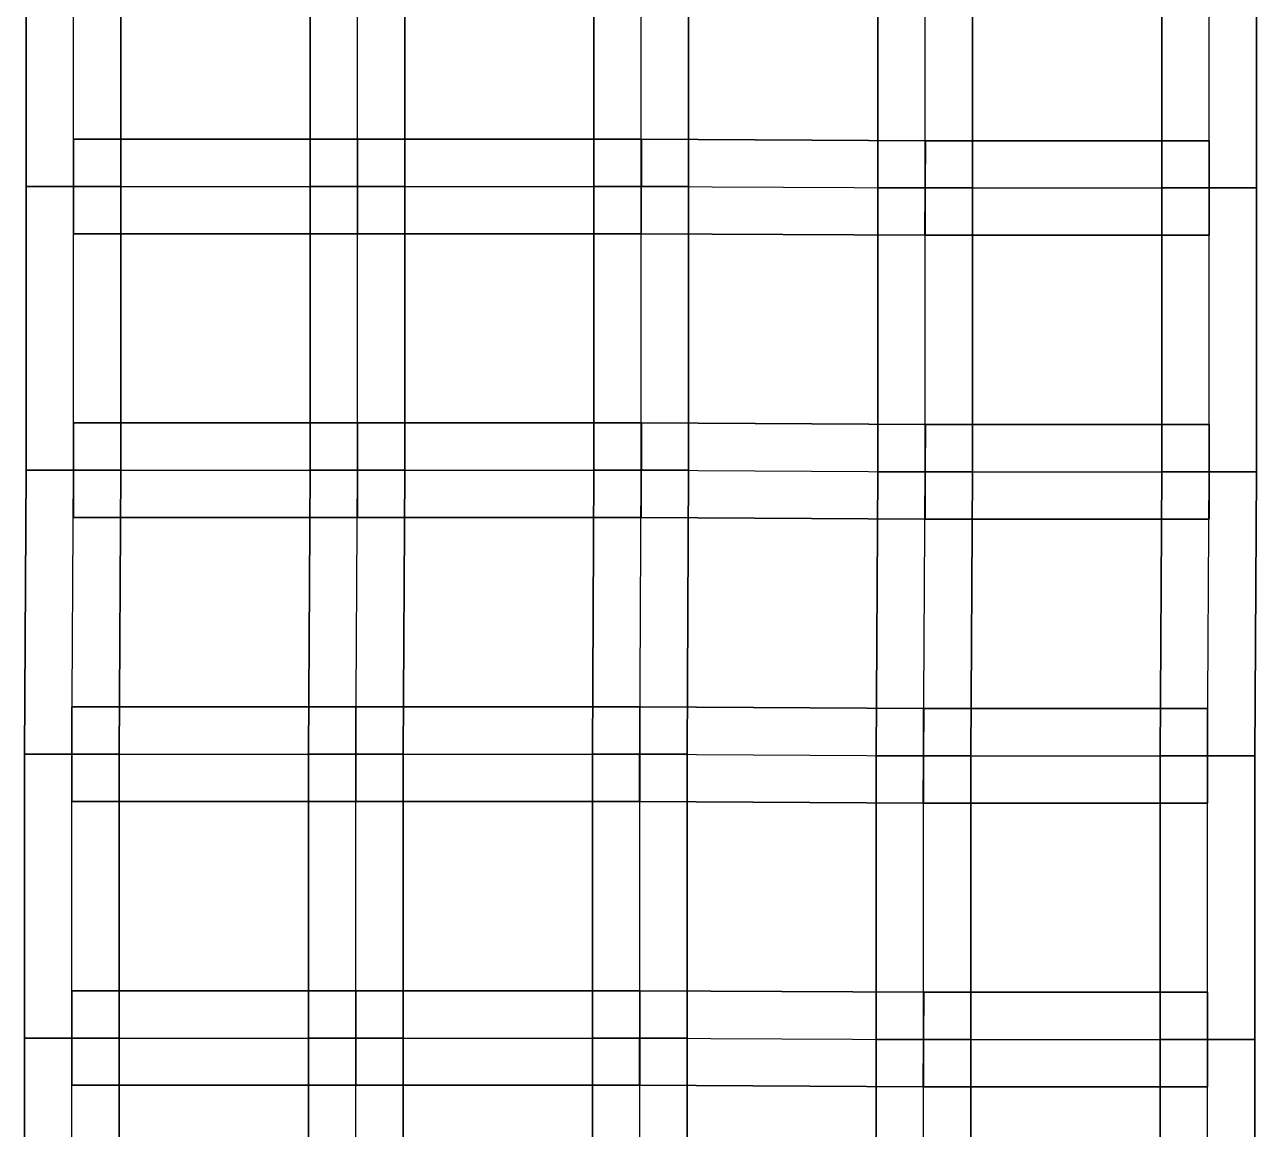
# Model space of a CAD drawing. Extents: x -300 to 609, y -118 to 2027.
# Drawn here: x -296.7 to -218.6, y 1625.4 to 1695.5 of the extents above; entities that cross this region are included whole.
import ezdxf

# ---------------------------------------------------------------- set-up
doc = ezdxf.new("R2010")
doc.units = 0

msp = doc.modelspace()

# ---------------------------------------------------------------- linework, layer by layer
at = {"layer": 'TUNNELS'}
for points in [[(-296.6, 1685.2, -1.5), (-290.6, 1685.2, -1.5), (-290.6, 1703.2, -1.5), (-296.6, 1703.2, -1.5)], [(-290.6, 1685.2, 1.5), (-296.6, 1685.2, 1.5), (-296.6, 1703.2, 1.5), (-290.6, 1703.2, 1.5)], [(-296.6, 1685.2, 1.5), (-296.6, 1685.2, -1.5), (-296.6, 1703.2, -1.5), (-296.6, 1703.2, 1.5)], [(-290.6, 1685.2, -1.5), (-290.6, 1685.2, 1.5), (-290.6, 1703.2, 1.5), (-290.6, 1703.2, -1.5)], [(-278.6, 1685.2, -1.5), (-272.6, 1685.2, -1.5), (-272.6, 1703.2, -1.5), (-278.6, 1703.2, -1.5)], [(-272.6, 1685.2, 1.5), (-278.6, 1685.2, 1.5), (-278.6, 1703.2, 1.5), (-272.6, 1703.2, 1.5)], [(-278.6, 1685.2, 1.5), (-278.6, 1685.2, -1.5), (-278.6, 1703.2, -1.5), (-278.6, 1703.2, 1.5)], [(-272.6, 1685.2, -1.5), (-272.6, 1685.2, 1.5), (-272.6, 1703.2, 1.5), (-272.6, 1703.2, -1.5)], [(-260.6, 1685.2, -1.5), (-254.6, 1685.2, -1.5), (-254.6, 1703.2, -1.5), (-260.6, 1703.2, -1.5)], [(-254.6, 1685.2, 1.5), (-260.6, 1685.2, 1.5), (-260.6, 1703.2, 1.5), (-254.6, 1703.2, 1.5)], [(-260.6, 1685.2, 1.5), (-260.6, 1685.2, -1.5), (-260.6, 1703.2, -1.5), (-260.6, 1703.2, 1.5)], [(-254.6, 1685.2, -1.5), (-254.6, 1685.2, 1.5), (-254.6, 1703.2, 1.5), (-254.6, 1703.2, -1.5)], [(-242.6, 1685.1, -1.5), (-236.6, 1685.1, -1.5), (-236.6, 1703.1, -1.5), (-242.6, 1703.1, -1.5)], [(-236.6, 1685.1, 1.5), (-242.6, 1685.1, 1.5), (-242.6, 1703.1, 1.5), (-236.6, 1703.1, 1.5)], [(-242.6, 1685.1, 1.5), (-242.6, 1685.1, -1.5), (-242.6, 1703.1, -1.5), (-242.6, 1703.1, 1.5)], [(-236.6, 1685.1, -1.5), (-236.6, 1685.1, 1.5), (-236.6, 1703.1, 1.5), (-236.6, 1703.1, -1.5)], [(-224.6, 1685.1, -1.5), (-218.6, 1685.1, -1.5), (-218.6, 1703.1, -1.5), (-224.6, 1703.1, -1.5)], [(-218.6, 1685.1, 1.5), (-224.6, 1685.1, 1.5), (-224.6, 1703.1, 1.5), (-218.6, 1703.1, 1.5)], [(-224.6, 1685.1, 1.5), (-224.6, 1685.1, -1.5), (-224.6, 1703.1, -1.5), (-224.6, 1703.1, 1.5)], [(-218.6, 1685.1, -1.5), (-218.6, 1685.1, 1.5), (-218.6, 1703.1, 1.5), (-218.6, 1703.1, -1.5)], [(-293.6, 1688.2, -1.5), (-293.6, 1682.2, -1.5), (-275.6, 1682.2, -1.5), (-275.6, 1688.2, -1.5)], [(-293.6, 1682.2, 1.5), (-293.6, 1688.2, 1.5), (-275.6, 1688.2, 1.5), (-275.6, 1682.2, 1.5)], [(-293.6, 1688.2, 1.5), (-293.6, 1688.2, -1.5), (-275.6, 1688.2, -1.5), (-275.6, 1688.2, 1.5)], [(-293.6, 1688.2, -1.5), (-293.6, 1682.2, -1.5), (-293.6, 1682.2, 1.5), (-293.6, 1688.2, 1.5)], [(-275.6, 1688.2, -1.5), (-275.6, 1688.2, 1.5), (-275.6, 1682.2, 1.5), (-275.6, 1682.2, -1.5)], [(-275.6, 1688.2, -1.5), (-275.6, 1682.2, -1.5), (-257.6, 1682.2, -1.5), (-257.6, 1688.2, -1.5)], [(-275.6, 1682.2, 1.5), (-275.6, 1688.2, 1.5), (-257.6, 1688.2, 1.5), (-257.6, 1682.2, 1.5)], [(-275.6, 1688.2, 1.5), (-275.6, 1688.2, -1.5), (-257.6, 1688.2, -1.5), (-257.6, 1688.2, 1.5)], [(-275.6, 1688.2, -1.5), (-275.6, 1682.2, -1.5), (-275.6, 1682.2, 1.5), (-275.6, 1688.2, 1.5)], [(-257.5833, 1688.2, -1.5), (-257.6167, 1682.2, -1.5), (-239.6167, 1682.1, -1.5), (-239.5833, 1688.1, -1.5)], [(-257.6167, 1682.2, 1.5), (-257.5833, 1688.2, 1.5), (-239.5833, 1688.1, 1.5), (-239.6167, 1682.1, 1.5)], [(-257.5833, 1688.2, -1.5), (-257.6167, 1682.2, -1.5), (-257.6167, 1682.2, 1.5), (-257.5833, 1688.2, 1.5)], [(-257.6, 1688.2, -1.5), (-257.6, 1688.2, 1.5), (-257.6, 1682.2, 1.5), (-257.6, 1682.2, -1.5)], [(-257.5833, 1688.2, 1.5), (-257.5833, 1688.2, -1.5), (-239.5833, 1688.1, -1.5), (-239.5833, 1688.1, 1.5)], [(-239.5833, 1688.1, -1.5), (-239.5833, 1688.1, 1.5), (-239.6167, 1682.1, 1.5), (-239.6167, 1682.1, -1.5)], [(-239.6, 1688.1, -1.5), (-239.6, 1682.1, -1.5), (-221.6, 1682.1, -1.5), (-221.6, 1688.1, -1.5)], [(-239.6, 1682.1, 1.5), (-239.6, 1688.1, 1.5), (-221.6, 1688.1, 1.5), (-221.6, 1682.1, 1.5)], [(-239.6, 1688.1, 1.5), (-239.6, 1688.1, -1.5), (-221.6, 1688.1, -1.5), (-221.6, 1688.1, 1.5)], [(-239.6, 1688.1, -1.5), (-239.6, 1682.1, -1.5), (-239.6, 1682.1, 1.5), (-239.6, 1688.1, 1.5)], [(-221.6, 1688.1, -1.5), (-221.6, 1688.1, 1.5), (-221.6, 1682.1, 1.5), (-221.6, 1682.1, -1.5)], [(-296.6, 1667.2, -1.5), (-290.6, 1667.2, -1.5), (-290.6, 1685.2, -1.5), (-296.6, 1685.2, -1.5)], [(-290.6, 1667.2, 1.5), (-296.6, 1667.2, 1.5), (-296.6, 1685.2, 1.5), (-290.6, 1685.2, 1.5)], [(-296.6, 1667.2, 1.5), (-296.6, 1667.2, -1.5), (-296.6, 1685.2, -1.5), (-296.6, 1685.2, 1.5)], [(-296.6, 1685.2, -1.5), (-296.6, 1685.2, 1.5), (-290.6, 1685.2, 1.5), (-290.6, 1685.2, -1.5)], [(-296.6, 1685.2, -1.5), (-290.6, 1685.2, -1.5), (-290.6, 1685.2, 1.5), (-296.6, 1685.2, 1.5)], [(-290.6, 1667.2, -1.5), (-290.6, 1667.2, 1.5), (-290.6, 1685.2, 1.5), (-290.6, 1685.2, -1.5)], [(-278.6, 1667.2, -1.5), (-272.6, 1667.2, -1.5), (-272.6, 1685.2, -1.5), (-278.6, 1685.2, -1.5)], [(-272.6, 1667.2, 1.5), (-278.6, 1667.2, 1.5), (-278.6, 1685.2, 1.5), (-272.6, 1685.2, 1.5)], [(-278.6, 1667.2, 1.5), (-278.6, 1667.2, -1.5), (-278.6, 1685.2, -1.5), (-278.6, 1685.2, 1.5)], [(-278.6, 1685.2, -1.5), (-278.6, 1685.2, 1.5), (-272.6, 1685.2, 1.5), (-272.6, 1685.2, -1.5)], [(-278.6, 1685.2, -1.5), (-272.6, 1685.2, -1.5), (-272.6, 1685.2, 1.5), (-278.6, 1685.2, 1.5)], [(-272.6, 1667.2, -1.5), (-272.6, 1667.2, 1.5), (-272.6, 1685.2, 1.5), (-272.6, 1685.2, -1.5)], [(-260.6, 1667.2, -1.5), (-254.6, 1667.2, -1.5), (-254.6, 1685.2, -1.5), (-260.6, 1685.2, -1.5)], [(-254.6, 1667.2, 1.5), (-260.6, 1667.2, 1.5), (-260.6, 1685.2, 1.5), (-254.6, 1685.2, 1.5)], [(-260.6, 1667.2, 1.5), (-260.6, 1667.2, -1.5), (-260.6, 1685.2, -1.5), (-260.6, 1685.2, 1.5)], [(-260.6, 1685.2, -1.5), (-260.6, 1685.2, 1.5), (-254.6, 1685.2, 1.5), (-254.6, 1685.2, -1.5)], [(-260.6, 1685.2, -1.5), (-254.6, 1685.2, -1.5), (-254.6, 1685.2, 1.5), (-260.6, 1685.2, 1.5)], [(-254.6, 1667.2, -1.5), (-254.6, 1667.2, 1.5), (-254.6, 1685.2, 1.5), (-254.6, 1685.2, -1.5)], [(-242.6, 1667.1, -1.5), (-236.6, 1667.1, -1.5), (-236.6, 1685.1, -1.5), (-242.6, 1685.1, -1.5)], [(-236.6, 1667.1, 1.5), (-242.6, 1667.1, 1.5), (-242.6, 1685.1, 1.5), (-236.6, 1685.1, 1.5)], [(-242.6, 1667.1, 1.5), (-242.6, 1667.1, -1.5), (-242.6, 1685.1, -1.5), (-242.6, 1685.1, 1.5)], [(-242.6, 1685.1, -1.5), (-242.6, 1685.1, 1.5), (-236.6, 1685.1, 1.5), (-236.6, 1685.1, -1.5)], [(-242.6, 1685.1, -1.5), (-236.6, 1685.1, -1.5), (-236.6, 1685.1, 1.5), (-242.6, 1685.1, 1.5)], [(-236.6, 1667.1, -1.5), (-236.6, 1667.1, 1.5), (-236.6, 1685.1, 1.5), (-236.6, 1685.1, -1.5)], [(-224.6, 1667.1, -1.5), (-218.6, 1667.1, -1.5), (-218.6, 1685.1, -1.5), (-224.6, 1685.1, -1.5)], [(-218.6, 1667.1, 1.5), (-224.6, 1667.1, 1.5), (-224.6, 1685.1, 1.5), (-218.6, 1685.1, 1.5)], [(-224.6, 1667.1, 1.5), (-224.6, 1667.1, -1.5), (-224.6, 1685.1, -1.5), (-224.6, 1685.1, 1.5)], [(-224.6, 1685.1, -1.5), (-224.6, 1685.1, 1.5), (-218.6, 1685.1, 1.5), (-218.6, 1685.1, -1.5)], [(-224.6, 1685.1, -1.5), (-218.6, 1685.1, -1.5), (-218.6, 1685.1, 1.5), (-224.6, 1685.1, 1.5)], [(-218.6, 1667.1, -1.5), (-218.6, 1667.1, 1.5), (-218.6, 1685.1, 1.5), (-218.6, 1685.1, -1.5)], [(-293.6, 1682.2, -1.5), (-293.6, 1682.2, 1.5), (-275.6, 1682.2, 1.5), (-275.6, 1682.2, -1.5)], [(-275.6, 1682.2, -1.5), (-275.6, 1682.2, 1.5), (-257.6, 1682.2, 1.5), (-257.6, 1682.2, -1.5)], [(-257.6167, 1682.2, -1.5), (-257.6167, 1682.2, 1.5), (-239.6167, 1682.1, 1.5), (-239.6167, 1682.1, -1.5)], [(-239.6, 1682.1, -1.5), (-239.6, 1682.1, 1.5), (-221.6, 1682.1, 1.5), (-221.6, 1682.1, -1.5)], [(-293.6, 1670.2, -1.5), (-293.6, 1664.2, -1.5), (-275.6, 1664.2, -1.5), (-275.6, 1670.2, -1.5)], [(-293.6, 1664.2, 1.5), (-293.6, 1670.2, 1.5), (-275.6, 1670.2, 1.5), (-275.6, 1664.2, 1.5)], [(-293.6, 1670.2, 1.5), (-293.6, 1670.2, -1.5), (-275.6, 1670.2, -1.5), (-275.6, 1670.2, 1.5)], [(-293.6, 1670.2, -1.5), (-293.6, 1664.2, -1.5), (-293.6, 1664.2, 1.5), (-293.6, 1670.2, 1.5)], [(-275.6, 1670.2, -1.5), (-275.6, 1670.2, 1.5), (-275.6, 1664.2, 1.5), (-275.6, 1664.2, -1.5)], [(-275.6, 1670.2, -1.5), (-275.6, 1664.2, -1.5), (-257.6, 1664.2, -1.5), (-257.6, 1670.2, -1.5)], [(-275.6, 1664.2, 1.5), (-275.6, 1670.2, 1.5), (-257.6, 1670.2, 1.5), (-257.6, 1664.2, 1.5)], [(-275.6, 1670.2, 1.5), (-275.6, 1670.2, -1.5), (-257.6, 1670.2, -1.5), (-257.6, 1670.2, 1.5)], [(-275.6, 1670.2, -1.5), (-275.6, 1664.2, -1.5), (-275.6, 1664.2, 1.5), (-275.6, 1670.2, 1.5)], [(-257.5833, 1670.2, -1.5), (-257.6167, 1664.2, -1.5), (-239.6167, 1664.1, -1.5), (-239.5833, 1670.1, -1.5)], [(-257.6167, 1664.2, 1.5), (-257.5833, 1670.2, 1.5), (-239.5833, 1670.1, 1.5), (-239.6167, 1664.1, 1.5)], [(-257.5833, 1670.2, -1.5), (-257.6167, 1664.2, -1.5), (-257.6167, 1664.2, 1.5), (-257.5833, 1670.2, 1.5)], [(-257.6, 1670.2, -1.5), (-257.6, 1670.2, 1.5), (-257.6, 1664.2, 1.5), (-257.6, 1664.2, -1.5)], [(-257.5833, 1670.2, 1.5), (-257.5833, 1670.2, -1.5), (-239.5833, 1670.1, -1.5), (-239.5833, 1670.1, 1.5)], [(-239.5833, 1670.1, -1.5), (-239.5833, 1670.1, 1.5), (-239.6167, 1664.1, 1.5), (-239.6167, 1664.1, -1.5)], [(-239.6, 1670.1, -1.5), (-239.6, 1664.1, -1.5), (-221.6, 1664.1, -1.5), (-221.6, 1670.1, -1.5)], [(-239.6, 1664.1, 1.5), (-239.6, 1670.1, 1.5), (-221.6, 1670.1, 1.5), (-221.6, 1664.1, 1.5)], [(-239.6, 1670.1, 1.5), (-239.6, 1670.1, -1.5), (-221.6, 1670.1, -1.5), (-221.6, 1670.1, 1.5)], [(-239.6, 1670.1, -1.5), (-239.6, 1664.1, -1.5), (-239.6, 1664.1, 1.5), (-239.6, 1670.1, 1.5)], [(-221.6, 1670.1, -1.5), (-221.6, 1670.1, 1.5), (-221.6, 1664.1, 1.5), (-221.6, 1664.1, -1.5)], [(-296.7, 1649.2167, -1.5), (-290.7, 1649.1833, -1.5), (-290.6, 1667.1833, -1.5), (-296.6, 1667.2167, -1.5)], [(-290.7, 1649.1833, 1.5), (-296.7, 1649.2167, 1.5), (-296.6, 1667.2167, 1.5), (-290.6, 1667.1833, 1.5)], [(-296.7, 1649.2167, 1.5), (-296.7, 1649.2167, -1.5), (-296.6, 1667.2167, -1.5), (-296.6, 1667.2167, 1.5)], [(-296.6, 1667.2167, -1.5), (-296.6, 1667.2167, 1.5), (-290.6, 1667.1833, 1.5), (-290.6, 1667.1833, -1.5)], [(-296.6, 1667.2, -1.5), (-290.6, 1667.2, -1.5), (-290.6, 1667.2, 1.5), (-296.6, 1667.2, 1.5)], [(-290.7, 1649.1833, -1.5), (-290.7, 1649.1833, 1.5), (-290.6, 1667.1833, 1.5), (-290.6, 1667.1833, -1.5)], [(-278.7, 1649.2167, -1.5), (-272.7, 1649.1833, -1.5), (-272.6, 1667.1833, -1.5), (-278.6, 1667.2167, -1.5)], [(-272.7, 1649.1833, 1.5), (-278.7, 1649.2167, 1.5), (-278.6, 1667.2167, 1.5), (-272.6, 1667.1833, 1.5)], [(-278.7, 1649.2167, 1.5), (-278.7, 1649.2167, -1.5), (-278.6, 1667.2167, -1.5), (-278.6, 1667.2167, 1.5)], [(-278.6, 1667.2167, -1.5), (-278.6, 1667.2167, 1.5), (-272.6, 1667.1833, 1.5), (-272.6, 1667.1833, -1.5)], [(-278.6, 1667.2, -1.5), (-272.6, 1667.2, -1.5), (-272.6, 1667.2, 1.5), (-278.6, 1667.2, 1.5)], [(-272.7, 1649.1833, -1.5), (-272.7, 1649.1833, 1.5), (-272.6, 1667.1833, 1.5), (-272.6, 1667.1833, -1.5)], [(-260.7, 1649.2167, -1.5), (-254.7, 1649.1833, -1.5), (-254.6, 1667.1833, -1.5), (-260.6, 1667.2167, -1.5)], [(-254.7, 1649.1833, 1.5), (-260.7, 1649.2167, 1.5), (-260.6, 1667.2167, 1.5), (-254.6, 1667.1833, 1.5)], [(-260.7, 1649.2167, 1.5), (-260.7, 1649.2167, -1.5), (-260.6, 1667.2167, -1.5), (-260.6, 1667.2167, 1.5)], [(-260.6, 1667.2167, -1.5), (-260.6, 1667.2167, 1.5), (-254.6, 1667.1833, 1.5), (-254.6, 1667.1833, -1.5)], [(-260.6, 1667.2, -1.5), (-254.6, 1667.2, -1.5), (-254.6, 1667.2, 1.5), (-260.6, 1667.2, 1.5)], [(-254.7, 1649.1833, -1.5), (-254.7, 1649.1833, 1.5), (-254.6, 1667.1833, 1.5), (-254.6, 1667.1833, -1.5)], [(-242.7, 1649.1167, -1.5), (-236.7, 1649.0833, -1.5), (-236.6, 1667.0833, -1.5), (-242.6, 1667.1167, -1.5)], [(-236.7, 1649.0833, 1.5), (-242.7, 1649.1167, 1.5), (-242.6, 1667.1167, 1.5), (-236.6, 1667.0833, 1.5)], [(-242.7, 1649.1167, 1.5), (-242.7, 1649.1167, -1.5), (-242.6, 1667.1167, -1.5), (-242.6, 1667.1167, 1.5)], [(-242.6, 1667.1167, -1.5), (-242.6, 1667.1167, 1.5), (-236.6, 1667.0833, 1.5), (-236.6, 1667.0833, -1.5)], [(-242.6, 1667.1, -1.5), (-236.6, 1667.1, -1.5), (-236.6, 1667.1, 1.5), (-242.6, 1667.1, 1.5)], [(-236.7, 1649.0833, -1.5), (-236.7, 1649.0833, 1.5), (-236.6, 1667.0833, 1.5), (-236.6, 1667.0833, -1.5)], [(-224.7, 1649.1167, -1.5), (-218.7, 1649.0833, -1.5), (-218.6, 1667.0833, -1.5), (-224.6, 1667.1167, -1.5)], [(-218.7, 1649.0833, 1.5), (-224.7, 1649.1167, 1.5), (-224.6, 1667.1167, 1.5), (-218.6, 1667.0833, 1.5)], [(-224.7, 1649.1167, 1.5), (-224.7, 1649.1167, -1.5), (-224.6, 1667.1167, -1.5), (-224.6, 1667.1167, 1.5)], [(-224.6, 1667.1167, -1.5), (-224.6, 1667.1167, 1.5), (-218.6, 1667.0833, 1.5), (-218.6, 1667.0833, -1.5)], [(-224.6, 1667.1, -1.5), (-218.6, 1667.1, -1.5), (-218.6, 1667.1, 1.5), (-224.6, 1667.1, 1.5)], [(-218.7, 1649.0833, -1.5), (-218.7, 1649.0833, 1.5), (-218.6, 1667.0833, 1.5), (-218.6, 1667.0833, -1.5)], [(-293.6, 1664.2, -1.5), (-293.6, 1664.2, 1.5), (-275.6, 1664.2, 1.5), (-275.6, 1664.2, -1.5)], [(-275.6, 1664.2, -1.5), (-275.6, 1664.2, 1.5), (-257.6, 1664.2, 1.5), (-257.6, 1664.2, -1.5)], [(-257.6167, 1664.2, -1.5), (-257.6167, 1664.2, 1.5), (-239.6167, 1664.1, 1.5), (-239.6167, 1664.1, -1.5)], [(-239.6, 1664.1, -1.5), (-239.6, 1664.1, 1.5), (-221.6, 1664.1, 1.5), (-221.6, 1664.1, -1.5)], [(-293.7, 1652.2, -1.5), (-293.7, 1646.2, -1.5), (-275.7, 1646.2, -1.5), (-275.7, 1652.2, -1.5)], [(-293.7, 1646.2, 1.5), (-293.7, 1652.2, 1.5), (-275.7, 1652.2, 1.5), (-275.7, 1646.2, 1.5)], [(-293.7, 1652.2, 1.5), (-293.7, 1652.2, -1.5), (-275.7, 1652.2, -1.5), (-275.7, 1652.2, 1.5)], [(-293.7, 1652.2, -1.5), (-293.7, 1646.2, -1.5), (-293.7, 1646.2, 1.5), (-293.7, 1652.2, 1.5)], [(-275.7, 1652.2, -1.5), (-275.7, 1652.2, 1.5), (-275.7, 1646.2, 1.5), (-275.7, 1646.2, -1.5)], [(-275.7, 1652.2, -1.5), (-275.7, 1646.2, -1.5), (-257.7, 1646.2, -1.5), (-257.7, 1652.2, -1.5)], [(-275.7, 1646.2, 1.5), (-275.7, 1652.2, 1.5), (-257.7, 1652.2, 1.5), (-257.7, 1646.2, 1.5)], [(-275.7, 1652.2, 1.5), (-275.7, 1652.2, -1.5), (-257.7, 1652.2, -1.5), (-257.7, 1652.2, 1.5)], [(-275.7, 1652.2, -1.5), (-275.7, 1646.2, -1.5), (-275.7, 1646.2, 1.5), (-275.7, 1652.2, 1.5)], [(-257.6833, 1652.2, -1.5), (-257.7167, 1646.2, -1.5), (-239.7167, 1646.1, -1.5), (-239.6833, 1652.1, -1.5)], [(-257.7167, 1646.2, 1.5), (-257.6833, 1652.2, 1.5), (-239.6833, 1652.1, 1.5), (-239.7167, 1646.1, 1.5)], [(-257.6833, 1652.2, -1.5), (-257.7167, 1646.2, -1.5), (-257.7167, 1646.2, 1.5), (-257.6833, 1652.2, 1.5)], [(-257.7, 1652.2, -1.5), (-257.7, 1652.2, 1.5), (-257.7, 1646.2, 1.5), (-257.7, 1646.2, -1.5)], [(-257.6833, 1652.2, 1.5), (-257.6833, 1652.2, -1.5), (-239.6833, 1652.1, -1.5), (-239.6833, 1652.1, 1.5)], [(-239.6833, 1652.1, -1.5), (-239.6833, 1652.1, 1.5), (-239.7167, 1646.1, 1.5), (-239.7167, 1646.1, -1.5)], [(-239.7, 1652.1, -1.5), (-239.7, 1646.1, -1.5), (-221.7, 1646.1, -1.5), (-221.7, 1652.1, -1.5)], [(-239.7, 1646.1, 1.5), (-239.7, 1652.1, 1.5), (-221.7, 1652.1, 1.5), (-221.7, 1646.1, 1.5)], [(-239.7, 1652.1, 1.5), (-239.7, 1652.1, -1.5), (-221.7, 1652.1, -1.5), (-221.7, 1652.1, 1.5)], [(-239.7, 1652.1, -1.5), (-239.7, 1646.1, -1.5), (-239.7, 1646.1, 1.5), (-239.7, 1652.1, 1.5)], [(-221.7, 1652.1, -1.5), (-221.7, 1652.1, 1.5), (-221.7, 1646.1, 1.5), (-221.7, 1646.1, -1.5)], [(-296.7, 1649.2167, -1.5), (-290.7, 1649.1833, -1.5), (-290.7, 1649.1833, 1.5), (-296.7, 1649.2167, 1.5)], [(-296.7, 1631.2, -1.5), (-290.7, 1631.2, -1.5), (-290.7, 1649.2, -1.5), (-296.7, 1649.2, -1.5)], [(-290.7, 1631.2, 1.5), (-296.7, 1631.2, 1.5), (-296.7, 1649.2, 1.5), (-290.7, 1649.2, 1.5)], [(-296.7, 1631.2, 1.5), (-296.7, 1631.2, -1.5), (-296.7, 1649.2, -1.5), (-296.7, 1649.2, 1.5)], [(-296.7, 1649.2, -1.5), (-296.7, 1649.2, 1.5), (-290.7, 1649.2, 1.5), (-290.7, 1649.2, -1.5)], [(-290.7, 1631.2, -1.5), (-290.7, 1631.2, 1.5), (-290.7, 1649.2, 1.5), (-290.7, 1649.2, -1.5)], [(-278.7, 1649.2167, -1.5), (-272.7, 1649.1833, -1.5), (-272.7, 1649.1833, 1.5), (-278.7, 1649.2167, 1.5)], [(-278.7, 1631.2, -1.5), (-272.7, 1631.2, -1.5), (-272.7, 1649.2, -1.5), (-278.7, 1649.2, -1.5)], [(-272.7, 1631.2, 1.5), (-278.7, 1631.2, 1.5), (-278.7, 1649.2, 1.5), (-272.7, 1649.2, 1.5)], [(-278.7, 1631.2, 1.5), (-278.7, 1631.2, -1.5), (-278.7, 1649.2, -1.5), (-278.7, 1649.2, 1.5)], [(-278.7, 1649.2, -1.5), (-278.7, 1649.2, 1.5), (-272.7, 1649.2, 1.5), (-272.7, 1649.2, -1.5)], [(-272.7, 1631.2, -1.5), (-272.7, 1631.2, 1.5), (-272.7, 1649.2, 1.5), (-272.7, 1649.2, -1.5)], [(-260.7, 1649.2167, -1.5), (-254.7, 1649.1833, -1.5), (-254.7, 1649.1833, 1.5), (-260.7, 1649.2167, 1.5)], [(-260.7, 1631.2, -1.5), (-254.7, 1631.2, -1.5), (-254.7, 1649.2, -1.5), (-260.7, 1649.2, -1.5)], [(-254.7, 1631.2, 1.5), (-260.7, 1631.2, 1.5), (-260.7, 1649.2, 1.5), (-254.7, 1649.2, 1.5)], [(-260.7, 1631.2, 1.5), (-260.7, 1631.2, -1.5), (-260.7, 1649.2, -1.5), (-260.7, 1649.2, 1.5)], [(-260.7, 1649.2, -1.5), (-260.7, 1649.2, 1.5), (-254.7, 1649.2, 1.5), (-254.7, 1649.2, -1.5)], [(-254.7, 1631.2, -1.5), (-254.7, 1631.2, 1.5), (-254.7, 1649.2, 1.5), (-254.7, 1649.2, -1.5)], [(-242.7, 1649.1167, -1.5), (-236.7, 1649.0833, -1.5), (-236.7, 1649.0833, 1.5), (-242.7, 1649.1167, 1.5)], [(-242.7, 1631.1, -1.5), (-236.7, 1631.1, -1.5), (-236.7, 1649.1, -1.5), (-242.7, 1649.1, -1.5)], [(-236.7, 1631.1, 1.5), (-242.7, 1631.1, 1.5), (-242.7, 1649.1, 1.5), (-236.7, 1649.1, 1.5)], [(-242.7, 1631.1, 1.5), (-242.7, 1631.1, -1.5), (-242.7, 1649.1, -1.5), (-242.7, 1649.1, 1.5)], [(-242.7, 1649.1, -1.5), (-242.7, 1649.1, 1.5), (-236.7, 1649.1, 1.5), (-236.7, 1649.1, -1.5)], [(-236.7, 1631.1, -1.5), (-236.7, 1631.1, 1.5), (-236.7, 1649.1, 1.5), (-236.7, 1649.1, -1.5)], [(-224.7, 1649.1167, -1.5), (-218.7, 1649.0833, -1.5), (-218.7, 1649.0833, 1.5), (-224.7, 1649.1167, 1.5)], [(-224.7, 1631.1, -1.5), (-218.7, 1631.1, -1.5), (-218.7, 1649.1, -1.5), (-224.7, 1649.1, -1.5)], [(-218.7, 1631.1, 1.5), (-224.7, 1631.1, 1.5), (-224.7, 1649.1, 1.5), (-218.7, 1649.1, 1.5)], [(-224.7, 1631.1, 1.5), (-224.7, 1631.1, -1.5), (-224.7, 1649.1, -1.5), (-224.7, 1649.1, 1.5)], [(-224.7, 1649.1, -1.5), (-224.7, 1649.1, 1.5), (-218.7, 1649.1, 1.5), (-218.7, 1649.1, -1.5)], [(-218.7, 1631.1, -1.5), (-218.7, 1631.1, 1.5), (-218.7, 1649.1, 1.5), (-218.7, 1649.1, -1.5)], [(-293.7, 1646.2, -1.5), (-293.7, 1646.2, 1.5), (-275.7, 1646.2, 1.5), (-275.7, 1646.2, -1.5)], [(-275.7, 1646.2, -1.5), (-275.7, 1646.2, 1.5), (-257.7, 1646.2, 1.5), (-257.7, 1646.2, -1.5)], [(-257.7167, 1646.2, -1.5), (-257.7167, 1646.2, 1.5), (-239.7167, 1646.1, 1.5), (-239.7167, 1646.1, -1.5)], [(-239.7, 1646.1, -1.5), (-239.7, 1646.1, 1.5), (-221.7, 1646.1, 1.5), (-221.7, 1646.1, -1.5)], [(-293.7, 1634.2, -1.5), (-293.7, 1628.2, -1.5), (-275.7, 1628.2, -1.5), (-275.7, 1634.2, -1.5)], [(-293.7, 1628.2, 1.5), (-293.7, 1634.2, 1.5), (-275.7, 1634.2, 1.5), (-275.7, 1628.2, 1.5)], [(-293.7, 1634.2, 1.5), (-293.7, 1634.2, -1.5), (-275.7, 1634.2, -1.5), (-275.7, 1634.2, 1.5)], [(-293.7, 1634.2, -1.5), (-293.7, 1628.2, -1.5), (-293.7, 1628.2, 1.5), (-293.7, 1634.2, 1.5)], [(-275.7, 1634.2, -1.5), (-275.7, 1634.2, 1.5), (-275.7, 1628.2, 1.5), (-275.7, 1628.2, -1.5)], [(-275.7, 1634.2, -1.5), (-275.7, 1628.2, -1.5), (-257.7, 1628.2, -1.5), (-257.7, 1634.2, -1.5)], [(-275.7, 1628.2, 1.5), (-275.7, 1634.2, 1.5), (-257.7, 1634.2, 1.5), (-257.7, 1628.2, 1.5)], [(-275.7, 1634.2, 1.5), (-275.7, 1634.2, -1.5), (-257.7, 1634.2, -1.5), (-257.7, 1634.2, 1.5)], [(-275.7, 1634.2, -1.5), (-275.7, 1628.2, -1.5), (-275.7, 1628.2, 1.5), (-275.7, 1634.2, 1.5)], [(-257.6833, 1634.2, -1.5), (-257.7167, 1628.2, -1.5), (-239.7167, 1628.1, -1.5), (-239.6833, 1634.1, -1.5)], [(-257.7167, 1628.2, 1.5), (-257.6833, 1634.2, 1.5), (-239.6833, 1634.1, 1.5), (-239.7167, 1628.1, 1.5)], [(-257.6833, 1634.2, -1.5), (-257.7167, 1628.2, -1.5), (-257.7167, 1628.2, 1.5), (-257.6833, 1634.2, 1.5)], [(-257.7, 1634.2, -1.5), (-257.7, 1634.2, 1.5), (-257.7, 1628.2, 1.5), (-257.7, 1628.2, -1.5)], [(-257.6833, 1634.2, 1.5), (-257.6833, 1634.2, -1.5), (-239.6833, 1634.1, -1.5), (-239.6833, 1634.1, 1.5)], [(-239.6833, 1634.1, -1.5), (-239.6833, 1634.1, 1.5), (-239.7167, 1628.1, 1.5), (-239.7167, 1628.1, -1.5)], [(-239.7, 1634.1, -1.5), (-239.7, 1628.1, -1.5), (-221.7, 1628.1, -1.5), (-221.7, 1634.1, -1.5)], [(-239.7, 1628.1, 1.5), (-239.7, 1634.1, 1.5), (-221.7, 1634.1, 1.5), (-221.7, 1628.1, 1.5)], [(-239.7, 1634.1, 1.5), (-239.7, 1634.1, -1.5), (-221.7, 1634.1, -1.5), (-221.7, 1634.1, 1.5)], [(-239.7, 1634.1, -1.5), (-239.7, 1628.1, -1.5), (-239.7, 1628.1, 1.5), (-239.7, 1634.1, 1.5)], [(-221.7, 1634.1, -1.5), (-221.7, 1634.1, 1.5), (-221.7, 1628.1, 1.5), (-221.7, 1628.1, -1.5)], [(-296.7, 1613.2, -1.5), (-290.7, 1613.2, -1.5), (-290.7, 1631.2, -1.5), (-296.7, 1631.2, -1.5)], [(-290.7, 1613.2, 1.5), (-296.7, 1613.2, 1.5), (-296.7, 1631.2, 1.5), (-290.7, 1631.2, 1.5)], [(-296.7, 1613.2, 1.5), (-296.7, 1613.2, -1.5), (-296.7, 1631.2, -1.5), (-296.7, 1631.2, 1.5)], [(-296.7, 1631.2, -1.5), (-296.7, 1631.2, 1.5), (-290.7, 1631.2, 1.5), (-290.7, 1631.2, -1.5)], [(-296.7, 1631.2, -1.5), (-290.7, 1631.2, -1.5), (-290.7, 1631.2, 1.5), (-296.7, 1631.2, 1.5)], [(-290.7, 1613.2, -1.5), (-290.7, 1613.2, 1.5), (-290.7, 1631.2, 1.5), (-290.7, 1631.2, -1.5)], [(-278.7, 1613.2, -1.5), (-272.7, 1613.2, -1.5), (-272.7, 1631.2, -1.5), (-278.7, 1631.2, -1.5)], [(-272.7, 1613.2, 1.5), (-278.7, 1613.2, 1.5), (-278.7, 1631.2, 1.5), (-272.7, 1631.2, 1.5)], [(-278.7, 1613.2, 1.5), (-278.7, 1613.2, -1.5), (-278.7, 1631.2, -1.5), (-278.7, 1631.2, 1.5)], [(-278.7, 1631.2, -1.5), (-278.7, 1631.2, 1.5), (-272.7, 1631.2, 1.5), (-272.7, 1631.2, -1.5)], [(-278.7, 1631.2, -1.5), (-272.7, 1631.2, -1.5), (-272.7, 1631.2, 1.5), (-278.7, 1631.2, 1.5)], [(-272.7, 1613.2, -1.5), (-272.7, 1613.2, 1.5), (-272.7, 1631.2, 1.5), (-272.7, 1631.2, -1.5)], [(-260.7, 1613.2, -1.5), (-254.7, 1613.2, -1.5), (-254.7, 1631.2, -1.5), (-260.7, 1631.2, -1.5)], [(-254.7, 1613.2, 1.5), (-260.7, 1613.2, 1.5), (-260.7, 1631.2, 1.5), (-254.7, 1631.2, 1.5)], [(-260.7, 1613.2, 1.5), (-260.7, 1613.2, -1.5), (-260.7, 1631.2, -1.5), (-260.7, 1631.2, 1.5)], [(-260.7, 1631.2, -1.5), (-260.7, 1631.2, 1.5), (-254.7, 1631.2, 1.5), (-254.7, 1631.2, -1.5)], [(-260.7, 1631.2, -1.5), (-254.7, 1631.2, -1.5), (-254.7, 1631.2, 1.5), (-260.7, 1631.2, 1.5)], [(-254.7, 1613.2, -1.5), (-254.7, 1613.2, 1.5), (-254.7, 1631.2, 1.5), (-254.7, 1631.2, -1.5)], [(-242.7, 1613.1, -1.5), (-236.7, 1613.1, -1.5), (-236.7, 1631.1, -1.5), (-242.7, 1631.1, -1.5)], [(-236.7, 1613.1, 1.5), (-242.7, 1613.1, 1.5), (-242.7, 1631.1, 1.5), (-236.7, 1631.1, 1.5)], [(-242.7, 1613.1, 1.5), (-242.7, 1613.1, -1.5), (-242.7, 1631.1, -1.5), (-242.7, 1631.1, 1.5)], [(-242.7, 1631.1, -1.5), (-242.7, 1631.1, 1.5), (-236.7, 1631.1, 1.5), (-236.7, 1631.1, -1.5)], [(-242.7, 1631.1, -1.5), (-236.7, 1631.1, -1.5), (-236.7, 1631.1, 1.5), (-242.7, 1631.1, 1.5)], [(-236.7, 1613.1, -1.5), (-236.7, 1613.1, 1.5), (-236.7, 1631.1, 1.5), (-236.7, 1631.1, -1.5)], [(-224.7, 1613.1, -1.5), (-218.7, 1613.1, -1.5), (-218.7, 1631.1, -1.5), (-224.7, 1631.1, -1.5)], [(-218.7, 1613.1, 1.5), (-224.7, 1613.1, 1.5), (-224.7, 1631.1, 1.5), (-218.7, 1631.1, 1.5)], [(-224.7, 1613.1, 1.5), (-224.7, 1613.1, -1.5), (-224.7, 1631.1, -1.5), (-224.7, 1631.1, 1.5)], [(-224.7, 1631.1, -1.5), (-224.7, 1631.1, 1.5), (-218.7, 1631.1, 1.5), (-218.7, 1631.1, -1.5)], [(-224.7, 1631.1, -1.5), (-218.7, 1631.1, -1.5), (-218.7, 1631.1, 1.5), (-224.7, 1631.1, 1.5)], [(-218.7, 1613.1, -1.5), (-218.7, 1613.1, 1.5), (-218.7, 1631.1, 1.5), (-218.7, 1631.1, -1.5)], [(-293.7, 1628.2, -1.5), (-293.7, 1628.2, 1.5), (-275.7, 1628.2, 1.5), (-275.7, 1628.2, -1.5)], [(-275.7, 1628.2, -1.5), (-275.7, 1628.2, 1.5), (-257.7, 1628.2, 1.5), (-257.7, 1628.2, -1.5)], [(-257.7167, 1628.2, -1.5), (-257.7167, 1628.2, 1.5), (-239.7167, 1628.1, 1.5), (-239.7167, 1628.1, -1.5)], [(-239.7, 1628.1, -1.5), (-239.7, 1628.1, 1.5), (-221.7, 1628.1, 1.5), (-221.7, 1628.1, -1.5)]]:
    msp.add_3dface(points, dxfattribs=at)
at = {"layer": 'TUNNELS_CL'}
for points in [[(-293.6, 1685.2, 0), (-293.6, 1703.2, 0)], [(-275.6, 1685.2, 0), (-275.6, 1703.2, 0)], [(-257.6, 1685.2, 0), (-257.6, 1703.2, 0)], [(-239.6, 1685.1, 0), (-239.6, 1703.1, 0)], [(-221.6, 1685.1, 0), (-221.6, 1703.1, 0)], [(-293.6, 1667.2, 0), (-293.6, 1685.2, 0)], [(-293.6, 1685.2, 0), (-275.6, 1685.2, 0)], [(-275.6, 1667.2, 0), (-275.6, 1685.2, 0)], [(-275.6, 1685.2, 0), (-257.6, 1685.2, 0)], [(-257.6, 1667.2, 0), (-257.6, 1685.2, 0)], [(-257.6, 1685.2, 0), (-239.6, 1685.1, 0)], [(-239.6, 1667.1, 0), (-239.6, 1685.1, 0)], [(-239.6, 1685.1, 0), (-221.6, 1685.1, 0)], [(-221.6, 1667.1, 0), (-221.6, 1685.1, 0)], [(-293.7, 1649.2, 0), (-293.6, 1667.2, 0)], [(-293.6, 1667.2, 0), (-275.6, 1667.2, 0)], [(-275.7, 1649.2, 0), (-275.6, 1667.2, 0)], [(-275.6, 1667.2, 0), (-257.6, 1667.2, 0)], [(-257.7, 1649.2, 0), (-257.6, 1667.2, 0)], [(-257.6, 1667.2, 0), (-239.6, 1667.1, 0)], [(-239.7, 1649.1, 0), (-239.6, 1667.1, 0)], [(-239.6, 1667.1, 0), (-221.6, 1667.1, 0)], [(-221.7, 1649.1, 0), (-221.6, 1667.1, 0)], [(-293.7, 1631.2, 0), (-293.7, 1649.2, 0)], [(-293.7, 1649.2, 0), (-275.7, 1649.2, 0)], [(-275.7, 1631.2, 0), (-275.7, 1649.2, 0)], [(-275.7, 1649.2, 0), (-257.7, 1649.2, 0)], [(-257.7, 1631.2, 0), (-257.7, 1649.2, 0)], [(-257.7, 1649.2, 0), (-239.7, 1649.1, 0)], [(-239.7, 1631.1, 0), (-239.7, 1649.1, 0)], [(-239.7, 1649.1, 0), (-221.7, 1649.1, 0)], [(-221.7, 1631.1, 0), (-221.7, 1649.1, 0)], [(-293.7, 1613.2, 0), (-293.7, 1631.2, 0)], [(-293.7, 1631.2, 0), (-275.7, 1631.2, 0)], [(-275.7, 1613.2, 0), (-275.7, 1631.2, 0)], [(-275.7, 1631.2, 0), (-257.7, 1631.2, 0)], [(-257.7, 1613.2, 0), (-257.7, 1631.2, 0)], [(-257.7, 1631.2, 0), (-239.7, 1631.1, 0)], [(-239.7, 1613.1, 0), (-239.7, 1631.1, 0)], [(-239.7, 1631.1, 0), (-221.7, 1631.1, 0)], [(-221.7, 1613.1, 0), (-221.7, 1631.1, 0)]]:
    msp.add_polyline3d(points, dxfattribs=at)

doc.saveas('drawing.dxf')
